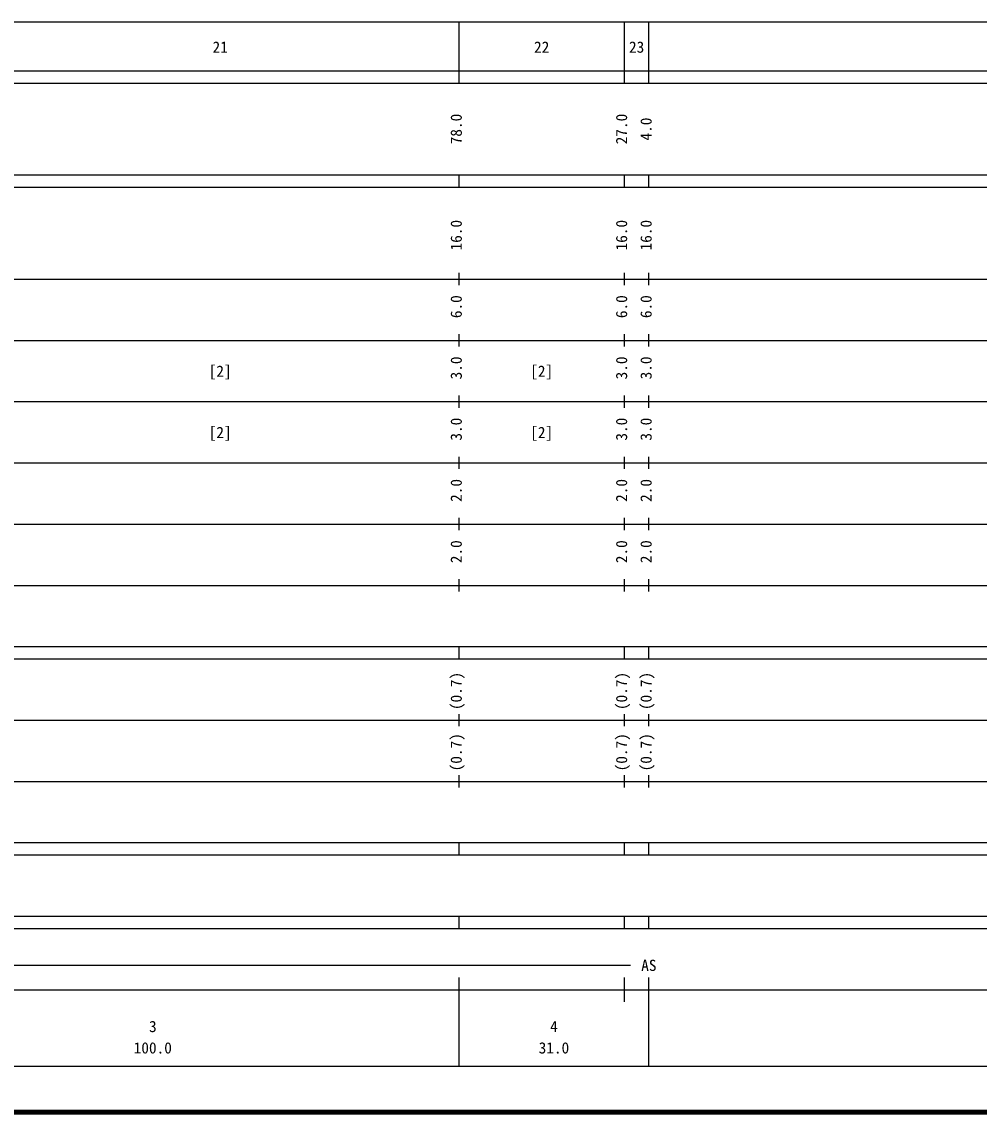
# Model space of a CAD drawing. Units: millimetres on the paper, enlarged 1000 times. Extents: x 40000 to 680000, y 20000 to 380000.
# Drawn here: x 296603 to 452937, y 20000 to 198000 of the extents above; entities that cross this region are included whole.
import ezdxf
from ezdxf.enums import TextEntityAlignment as Align

# ---------------------------------------------------------------- set-up
doc = ezdxf.new("R2010")
doc.units = ezdxf.units.MM
doc.header["$LTSCALE"] = 1000
doc.layers.add('M-TTL', color=2, linetype='Continuous', lineweight=140)
doc.layers.add('M-TTL-BAND', color=7, linetype='Continuous', lineweight=25)
doc.styles.add('ＭＳ ゴシック', font='')
doc.styles.get('ＭＳ ゴシック').set_extended_font_data('MS Gothic')

msp = doc.modelspace()

# ---------------------------------------------------------------- linework, layer by layer
at = {"layer": 'M-TTL'}
msp.add_line((40000, 20000), (680000, 20000), dxfattribs=at)
at = {"layer": 'M-TTL-BAND'}
for p, q in [((68000, 198000), (579000, 198000)), ((368000, 188000), (368000, 198000)), ((395000, 188000), (395000, 198000)), ((399000, 188000), (399000, 198000)), ((40000, 190000), (579000, 190000)), ((40000, 188000), (579000, 188000)), ((40000, 173000), (579000, 173000)), ((368000, 171000), (368000, 173000)), ((395000, 171000), (395000, 173000)), ((399000, 171000), (399000, 173000)), ((40000, 171000), (579000, 171000)), ((368000, 155000), (368000, 157000)), ((395000, 155000), (395000, 157000)), ((399000, 155000), (399000, 157000)), ((40000, 156000), (579000, 156000)), ((46000, 146000), (579000, 146000)), ((368000, 145000), (368000, 147000)), ((395000, 145000), (395000, 147000)), ((399000, 145000), (399000, 147000)), ((52000, 136000), (579000, 136000)), ((368000, 135000), (368000, 137000)), ((395000, 135000), (395000, 137000)), ((399000, 135000), (399000, 137000)), ((368000, 125000), (368000, 127000)), ((395000, 125000), (395000, 127000)), ((399000, 125000), (399000, 127000)), ((46000, 126000), (579000, 126000)), ((52000, 116000), (579000, 116000)), ((368000, 115000), (368000, 117000)), ((395000, 115000), (395000, 117000)), ((399000, 115000), (399000, 117000)), ((368000, 105000), (368000, 107000)), ((395000, 105000), (395000, 107000)), ((399000, 105000), (399000, 107000)), ((46000, 106000), (579000, 106000)), ((40000, 96000), (579000, 96000)), ((368000, 94000), (368000, 96000)), ((395000, 94000), (395000, 96000)), ((399000, 94000), (399000, 96000)), ((40000, 94000), (579000, 94000)), ((49000, 84000), (579000, 84000)), ((368000, 83000), (368000, 85000)), ((395000, 83000), (395000, 85000)), ((399000, 83000), (399000, 85000)), ((368000, 73000), (368000, 75000)), ((395000, 73000), (395000, 75000)), ((399000, 73000), (399000, 75000)), ((40000, 74000), (579000, 74000)), ((40000, 64000), (579000, 64000)), ((368000, 62000), (368000, 64000)), ((395000, 62000), (395000, 64000)), ((399000, 62000), (399000, 64000)), ((40000, 62000), (579000, 62000)), ((40000, 52000), (579000, 52000)), ((368000, 50000), (368000, 52000)), ((395000, 50000), (395000, 52000)), ((399000, 50000), (399000, 52000)), ((40000, 50000), (579000, 50000)), ((71000, 44000), (396000, 44000)), ((368000, 27500), (368000, 42000)), ((395000, 38000), (395000, 42000)), ((399000, 27500), (399000, 42000)), ((40000, 40000), (579000, 40000)), ((68000, 27500), (579000, 27500))]:
    msp.add_line(p, q, dxfattribs=at)

# ---------------------------------------------------------------- texts
at = {"layer": 'M-TTL-BAND', "style": 'ＭＳ ゴシック'}
for s, p in [('21', (327750, 192405)), ('22', (380250, 192405)), ('23', (395750, 192405)), ('[2]', (327125, 139500)), ('[2]', (379625, 139500)), ('[2]', (327125, 129500)), ('[2]', (379625, 129500)), ('AS', (397750, 42500)), ('3', (317375, 32523)), ('4', (382875, 32523)), ('100.0', (314875, 29033)), ('31.0', (381000, 29033))]:
    msp.add_text(s, height=1833, dxfattribs=at).set_placement(p, align=Align.BOTTOM_LEFT)
for s, p in [('78.0', (369000, 178000)), ('27.0', (396000, 178000)), ('4.0', (400000, 178625)), ('16.0', (369000, 160674)), ('16.0', (396000, 160674)), ('16.0', (400000, 160674)), ('6.0', (369000, 149625)), ('6.0', (396000, 149625)), ('6.0', (400000, 149625)), ('3.0', (369000, 139625)), ('3.0', (396000, 139625)), ('3.0', (400000, 139625)), ('3.0', (369000, 129625)), ('3.0', (396000, 129625)), ('3.0', (400000, 129625)), ('2.0', (369000, 119625)), ('2.0', (396000, 119625)), ('2.0', (400000, 119625)), ('2.0', (369000, 109625)), ('2.0', (396000, 109625)), ('2.0', (400000, 109625)), ('(0.7)', (369000, 85639)), ('(0.7)', (396000, 85639)), ('(0.7)', (400000, 85639)), ('(0.7)', (369000, 75639)), ('(0.7)', (396000, 75639)), ('(0.7)', (400000, 75639))]:
    msp.add_text(s, height=1833, rotation=90, dxfattribs=at).set_placement(p, align=Align.BOTTOM_LEFT)

doc.saveas('drawing.dxf')
